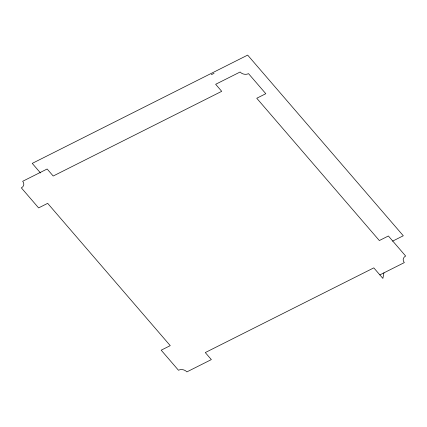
<?xml version="1.0" encoding="UTF-8"?>
<svg xmlns="http://www.w3.org/2000/svg" width="427" height="427" viewBox="0 0 427 427"><rect width="100%" height="100%" fill="white"/><g stroke="black" fill="none" stroke-linecap="round" stroke-linejoin="round"><path stroke-width="0.64" d="M383.948 272.816L382.88 278.409L373.801 267.868L205.286 352.569L211.344 359.598L186.877 371.896A6.069 4.74 10.8 0 0 178.454 370.23L161.192 350.188L170.245 345.64L47.669 203.348L38.611 207.901L21.35 187.864A6.069 4.74 10.8 0 0 22.679 181.294L47.141 169.001L53.199 176.025L221.714 91.325L215.656 84.295L240.123 72.003A6.069 4.74 10.8 0 0 248.546 73.668L265.807 93.705L256.755 98.258L379.331 240.545L388.389 235.992L405.65 256.035A6.069 4.74 10.8 0 0 404.321 262.6L379.859 274.897M211.328 74.698L214.055 73.327M392.584 241.148L403.296 235.763L247.66 55.104L32.238 163.386L40.501 172.972"/></g></svg>
